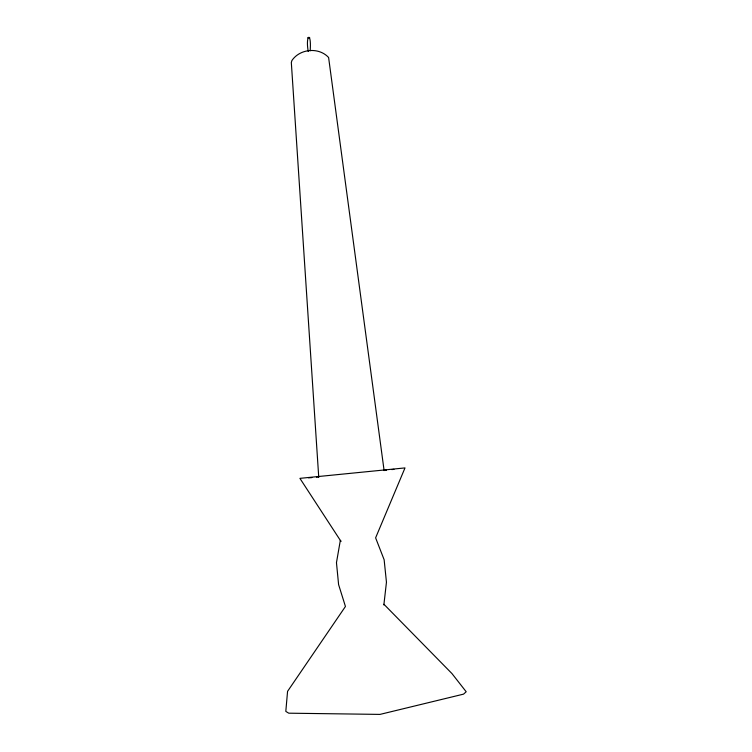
<?xml version="1.0" encoding="UTF-8"?>
<svg xmlns="http://www.w3.org/2000/svg" width="752" height="752" viewBox="0 0 752 752"><rect width="100%" height="100%" fill="white"/><g stroke="black" fill="none" stroke-linecap="round" stroke-linejoin="round"><path stroke-width="1.13" d="M383.858 604.975L386.453 582.208L384.14 559.751L375.615 537.849L404.999 467.913L299.916 478.357L340.985 541.384L340.336 540.378L336.464 562.656L338.597 584.605L345.441 606.479L287.565 691.342L285.807 711.401L288.759 713.187L379.995 714.4L463.561 694.134L466.193 691.755L451.952 673.566L383.934 604.279M308.245 51.503C305.237 34.893 311.676 30.616 310.162 50.798M309.692 37.628L307.718 37.826M391.839 469.586L393.954 469.342M384.272 470.432L386.462 470.188M316.498 477.182L318.82 476.975M308.546 477.858L311.864 477.595M384.112 470.602L328.605 57.5C318.81 46.897 299.945 48.654 291.908 60.527L291.325 62.529L318.735 477.116"/></g></svg>
